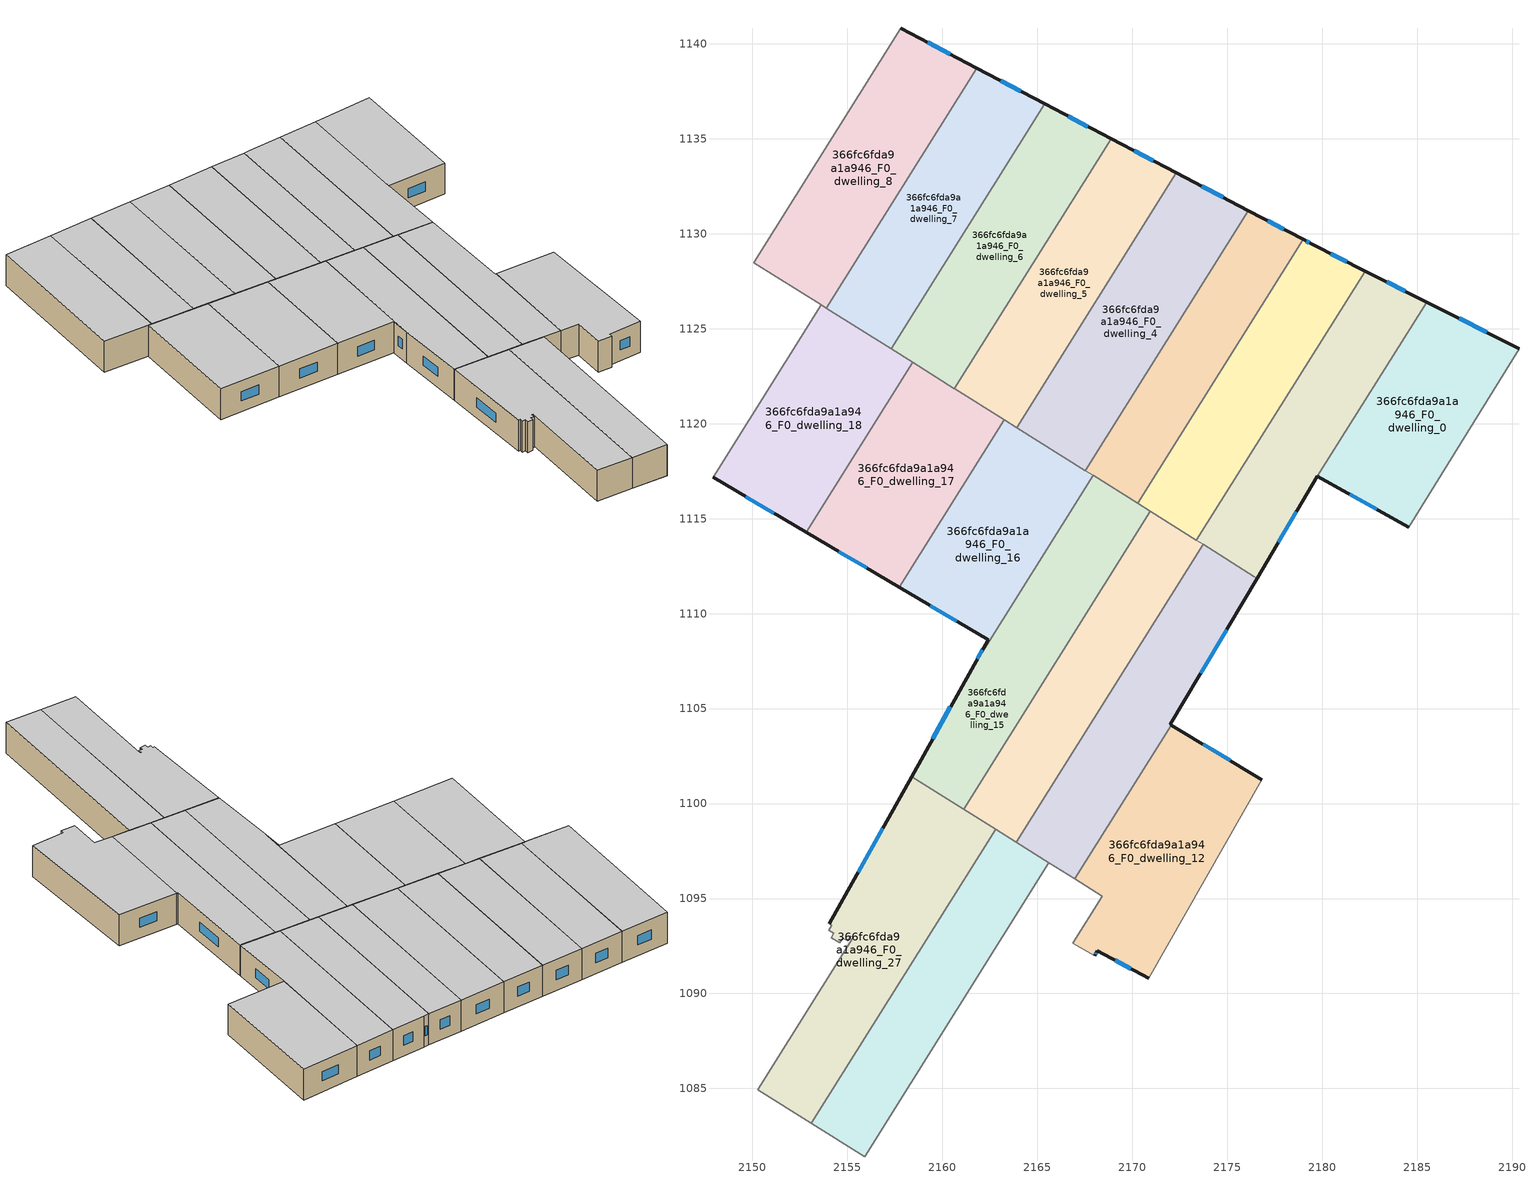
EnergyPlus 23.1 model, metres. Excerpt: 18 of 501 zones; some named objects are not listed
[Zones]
366fc6fda9a1a946_F0_dwelling_0
 floor ground (EU_floor_Construction): 2190.35,1123.94 2184.56,1114.54 2179.74,1117.23 2185.49,1126.4 z0
 wall outside (EU_wall_Construction): 2190.35,1123.94 2185.49,1126.4 / 2179.74,1117.23 2184.56,1114.54 z0:3
 wall to 366fc6fda9a1a946_F0_dwelling_1 (EU_wall_Construction): 2185.49,1126.4 2179.74,1117.23 z0:3
 wall adiabatic (EU_wall_Construction): 2184.56,1114.54 2190.35,1123.94 z0:3
 window (EU_Window_Construction): 2188.65,1124.81 2187.2,1125.54 / 2181.43,1116.29 2182.87,1115.49 z1.05:1.95
 ceiling to 366fc6fda9a1a946_F1_dwelling_0 (EU_floor_Construction): 2184.56,1114.54 2190.35,1123.94 2185.49,1126.4 2179.74,1117.23 z3
366fc6fda9a1a946_F0_dwelling_1
 floor ground (EU_floor_Construction): 2185.49,1126.4 2179.74,1117.23 2176.56,1111.86 2176.43,1111.95 2173.38,1113.86 2182.27,1128.03 z0
 wall outside (EU_wall_Construction): 2185.49,1126.4 2182.27,1128.03 / 2176.56,1111.86 2179.74,1117.23 z0:3
 wall to 366fc6fda9a1a946_F0_dwelling_2 (EU_wall_Construction): 2182.27,1128.03 2173.38,1113.86 z0:3
 wall to 366fc6fda9a1a946_F0_dwelling_13 (EU_wall_Construction): 2173.73,1113.64 2176.43,1111.95 2176.56,1111.86 z0:3
 wall to 366fc6fda9a1a946_F0_dwelling_14 (EU_wall_Construction): 2173.38,1113.86 2173.73,1113.64 z0:3
 window (EU_Window_Construction): 2184.36,1126.97 2183.4,1127.46 / 2177.68,1113.74 2178.63,1115.35 z1.05:1.95
 ceiling to 366fc6fda9a1a946_F1_dwelling_1 (EU_floor_Construction): 2179.74,1117.23 2185.49,1126.4 2182.27,1128.03 2173.38,1113.86 2176.43,1111.95 2176.56,1111.86 z3
366fc6fda9a1a946_F0_dwelling_12
 floor ground (EU_floor_Construction): 2176.81,1101.26 2170.86,1090.8 2168.16,1092.25 2168.01,1091.97 2166.86,1092.64 2168.42,1095.12 2166.97,1096.03 2172.06,1104.13 z0
 wall outside (EU_wall_Construction): 2176.81,1101.26 2172.06,1104.13 / 2168.01,1091.97 2168.16,1092.25 2170.86,1090.8 z0:3
 wall to 366fc6fda9a1a946_F0_dwelling_13 (EU_wall_Construction): 2172.06,1104.13 2166.97,1096.03 z0:3
 wall adiabatic (EU_wall_Construction): 2170.86,1090.8 2176.81,1101.26 z0:3
 wall to 366fc6fda9a1a946_F0_dwelling_24 (EU_wall_Construction): 2166.86,1092.64 2168.01,1091.97 z0:3
 wall to 366fc6fda9a1a946_F0_dwelling_25 (EU_wall_Construction): 2166.97,1096.03 2168.42,1095.12 2166.86,1092.64 z0:3
 window (EU_Window_Construction): 2175.14,1102.27 2173.72,1103.13 / 2169.11,1091.74 2169.91,1091.31 / 2168.06,1092.07 2168.1,1092.15 z1.05:1.95
 ceiling to 366fc6fda9a1a946_F1_dwelling_12 (EU_floor_Construction): 2170.86,1090.8 2176.81,1101.26 2172.06,1104.13 2166.97,1096.03 2168.42,1095.12 2166.86,1092.64 2168.01,1091.97 2168.16,1092.25 z3
366fc6fda9a1a946_F0_dwelling_13
 floor ground (EU_floor_Construction): 2176.43,1111.95 2176.56,1111.86 2172.01,1104.16 2172.06,1104.13 2166.97,1096.03 2163.89,1097.96 2173.73,1113.64 z0
 wall outside (EU_wall_Construction): 2172.06,1104.13 2172.01,1104.16 2176.56,1111.86 z0:3
 wall to 366fc6fda9a1a946_F0_dwelling_14 (EU_wall_Construction): 2173.73,1113.64 2163.89,1097.96 z0:3
 wall to 366fc6fda9a1a946_F0_dwelling_26 (EU_wall_Construction): 2163.89,1097.96 2165.61,1096.89 z0:3
 wall to 366fc6fda9a1a946_F0_dwelling_25 (EU_wall_Construction): 2165.61,1096.88 2166.97,1096.03 z0:3
 window (EU_Window_Construction): 2173.6,1106.86 2174.96,1109.16 z1.05:1.95
 ceiling to 366fc6fda9a1a946_F1_dwelling_13 (EU_floor_Construction): 2172.06,1104.13 2172.01,1104.16 2176.56,1111.86 2176.43,1111.95 2173.73,1113.64 2163.89,1097.96 2166.97,1096.03 z3
366fc6fda9a1a946_F0_dwelling_14
 floor ground (EU_floor_Construction): 2173.73,1113.64 2163.89,1097.96 2161.12,1099.7 2170.95,1115.38 z0
 wall to 366fc6fda9a1a946_F0_dwelling_15 (EU_wall_Construction): 2170.95,1115.38 2161.12,1099.7 z0:3
 wall to 366fc6fda9a1a946_F0_dwelling_2 (EU_wall_Construction): 2173.38,1113.86 2170.95,1115.38 z0:3
 wall to 366fc6fda9a1a946_F0_dwelling_27 (EU_wall_Construction): 2161.12,1099.7 2162.8,1098.65 z0:3
 wall to 366fc6fda9a1a946_F0_dwelling_26 (EU_wall_Construction): 2162.8,1098.65 2163.89,1097.96 z0:3
 ceiling to 366fc6fda9a1a946_F1_dwelling_14 (EU_floor_Construction): 2163.89,1097.96 2173.73,1113.64 2170.95,1115.38 2161.12,1099.7 z3
366fc6fda9a1a946_F0_dwelling_15
 floor ground (EU_floor_Construction): 2170.95,1115.38 2161.12,1099.7 2158.37,1101.42 2161.53,1107.07 2167.93,1117.28 z0
 wall outside (EU_wall_Construction): 2161.53,1107.07 2158.37,1101.42 z0:3
 wall to 366fc6fda9a1a946_F0_dwelling_16 (EU_wall_Construction): 2167.93,1117.28 2161.53,1107.07 z0:3
 wall to 366fc6fda9a1a946_F0_dwelling_3 (EU_wall_Construction): 2170.28,1115.8 2167.93,1117.28 z0:3
 wall to 366fc6fda9a1a946_F0_dwelling_27 (EU_wall_Construction): 2158.37,1101.42 2161.12,1099.7 z0:3
 wall to 366fc6fda9a1a946_F0_dwelling_2 (EU_wall_Construction): 2170.95,1115.38 2170.28,1115.8 z0:3
 window (EU_Window_Construction): 2160.42,1105.09 2159.48,1103.4 z1.05:1.95
 ceiling to 366fc6fda9a1a946_F1_dwelling_15 (EU_floor_Construction): 2161.12,1099.7 2170.95,1115.38 2167.93,1117.28 2161.53,1107.07 2158.37,1101.42 z3
366fc6fda9a1a946_F0_dwelling_16
 floor ground (EU_floor_Construction): 2167.93,1117.28 2161.53,1107.07 2162.41,1108.63 2157.73,1111.39 2163.26,1120.21 z0
 wall outside (EU_wall_Construction): 2157.73,1111.39 2162.41,1108.63 2161.53,1107.07 z0:3
 wall to 366fc6fda9a1a946_F0_dwelling_17 (EU_wall_Construction): 2163.26,1120.21 2157.73,1111.39 z0:3
 wall to 366fc6fda9a1a946_F0_dwelling_4 (EU_wall_Construction): 2167.53,1117.53 2163.91,1119.8 z0:3
 wall to 366fc6fda9a1a946_F0_dwelling_3 (EU_wall_Construction): 2167.93,1117.28 2167.53,1117.53 z0:3
 wall to 366fc6fda9a1a946_F0_dwelling_5 (EU_wall_Construction): 2163.91,1119.8 2163.26,1120.2 z0:3
 window (EU_Window_Construction): 2159.37,1110.42 2160.77,1109.6 / 2162.1,1108.09 2161.84,1107.62 z1.05:1.95
 ceiling to 366fc6fda9a1a946_F1_dwelling_16 (EU_floor_Construction): 2162.41,1108.63 2161.53,1107.07 2167.93,1117.28 2163.26,1120.21 2157.73,1111.39 z3
366fc6fda9a1a946_F0_dwelling_17
 floor ground (EU_floor_Construction): 2163.26,1120.21 2157.73,1111.39 2152.83,1114.28 2158.44,1123.23 z0
 wall outside (EU_wall_Construction): 2152.83,1114.28 2157.73,1111.39 z0:3
 wall to 366fc6fda9a1a946_F0_dwelling_18 (EU_wall_Construction): 2158.44,1123.23 2152.83,1114.28 z0:3
 wall to 366fc6fda9a1a946_F0_dwelling_5 (EU_wall_Construction): 2163.26,1120.21 2160.64,1121.85 z0:3
 wall to 366fc6fda9a1a946_F0_dwelling_6 (EU_wall_Construction): 2160.64,1121.85 2158.44,1123.23 z0:3
 window (EU_Window_Construction): 2154.55,1113.27 2156.01,1112.4 z1.05:1.95
 ceiling to 366fc6fda9a1a946_F1_dwelling_17 (EU_floor_Construction): 2157.73,1111.39 2163.26,1120.21 2158.44,1123.23 2152.83,1114.28 z3
366fc6fda9a1a946_F0_dwelling_18
 floor ground (EU_floor_Construction): 2158.44,1123.23 2152.83,1114.28 2147.92,1117.17 2153.62,1126.25 z0
 wall outside (EU_wall_Construction): 2147.92,1117.17 2152.83,1114.28 z0:3
 wall to 366fc6fda9a1a946_F0_dwelling_19 (EU_wall_Construction): 2153.62,1126.25 2147.92,1117.17 z0:3
 wall to 366fc6fda9a1a946_F0_dwelling_7 (EU_wall_Construction): 2157.3,1123.94 2153.89,1126.08 z0:3
 wall to 366fc6fda9a1a946_F0_dwelling_8 (EU_wall_Construction): 2153.89,1126.08 2153.62,1126.25 z0:3
 wall to 366fc6fda9a1a946_F0_dwelling_6 (EU_wall_Construction): 2158.44,1123.23 2157.3,1123.94 z0:3
 window (EU_Window_Construction): 2149.64,1116.16 2151.11,1115.29 z1.05:1.95
 ceiling to 366fc6fda9a1a946_F1_dwelling_18 (EU_floor_Construction): 2152.83,1114.28 2158.44,1123.23 2153.62,1126.25 2147.92,1117.17 z3
366fc6fda9a1a946_F0_dwelling_2
 floor ground (EU_floor_Construction): 2182.27,1128.03 2173.38,1113.86 2170.28,1115.8 2178.99,1129.7 2179.47,1129.44 z0
 wall outside (EU_wall_Construction): 2182.27,1128.03 2179.47,1129.44 2178.99,1129.7 z0:3
 wall to 366fc6fda9a1a946_F0_dwelling_3 (EU_wall_Construction): 2178.99,1129.7 2170.28,1115.8 z0:3
 window (EU_Window_Construction): 2179.31,1129.53 2179.16,1129.61 / 2181.29,1128.53 2180.45,1128.95 z1.05:1.95
 ceiling to 366fc6fda9a1a946_F1_dwelling_2 (EU_floor_Construction): 2173.38,1113.86 2182.27,1128.03 2179.47,1129.44 2178.99,1129.7 2170.28,1115.8 z3
366fc6fda9a1a946_F0_dwelling_26
 floor ground (EU_floor_Construction): 2165.61,1096.88 2155.91,1081.41 2153.1,1083.18 2162.8,1098.65 z0
 wall to 366fc6fda9a1a946_F0_dwelling_27 (EU_wall_Construction): 2162.8,1098.65 2153.1,1083.18 z0:3
 wall to 366fc6fda9a1a946_F0_dwelling_25 (EU_wall_Construction): 2155.91,1081.41 2165.61,1096.88 z0:3
 wall to 366fc6fda9a1a946_F0_dwelling_36 (EU_wall_Construction): 2153.1,1083.18 2155.9,1081.41 z0:3
 ceiling to 366fc6fda9a1a946_F1_dwelling_26 (EU_floor_Construction): 2155.91,1081.41 2165.61,1096.88 2162.8,1098.65 2153.1,1083.18 z3
366fc6fda9a1a946_F0_dwelling_27
 floor ground (EU_floor_Construction): 2162.8,1098.65 2153.1,1083.18 2150.29,1084.94 2155.31,1092.95 2155.18,1093.02 2155.02,1092.77 2154.76,1092.92 2154.6,1092.66 2154.14,1092.92 2154.28,1093.18 2154.02,1093.33 2154.17,1093.59 2154.04,1093.67 2158.37,1101.42 z0
 wall outside (EU_wall_Construction): 2158.37,1101.42 2154.04,1093.67 z0:3
 wall to 366fc6fda9a1a946_F0_dwelling_28 (EU_wall_Construction): 2154.04,1093.67 2154.17,1093.59 2154.02,1093.33 2154.28,1093.18 2154.14,1092.92 2154.6,1092.66 2154.76,1092.92 2155.02,1092.77 2155.18,1093.02 2155.31,1092.95 2150.29,1084.94 z0:3
 wall to 366fc6fda9a1a946_F0_dwelling_36 (EU_wall_Construction): 2150.29,1084.94 2153.1,1083.18 z0:3
 window (EU_Window_Construction): 2156.85,1098.7 2155.56,1096.39 z1.05:1.95
 ceiling to 366fc6fda9a1a946_F1_dwelling_27 (EU_floor_Construction): 2153.1,1083.18 2162.8,1098.65 2158.37,1101.42 2154.04,1093.67 2154.17,1093.59 2154.02,1093.33 2154.28,1093.18 2154.14,1092.92 2154.6,1092.66 2154.76,1092.92 2155.02,1092.77 2155.18,1093.02 2155.31,1092.95 2150.29,1084.94 z3
366fc6fda9a1a946_F0_dwelling_3
 floor ground (EU_floor_Construction): 2178.99,1129.7 2170.28,1115.8 2167.53,1117.53 2176.11,1131.21 z0
 wall outside (EU_wall_Construction): 2178.99,1129.7 2176.11,1131.21 z0:3
 wall to 366fc6fda9a1a946_F0_dwelling_4 (EU_wall_Construction): 2176.11,1131.21 2167.53,1117.53 z0:3
 window (EU_Window_Construction): 2177.98,1130.23 2177.12,1130.68 z1.05:1.95
 ceiling to 366fc6fda9a1a946_F1_dwelling_3 (EU_floor_Construction): 2170.28,1115.8 2178.99,1129.7 2176.11,1131.21 2167.53,1117.53 z3
366fc6fda9a1a946_F0_dwelling_4
 floor ground (EU_floor_Construction): 2176.11,1131.21 2167.53,1117.53 2163.91,1119.8 2172.32,1133.2 z0
 wall outside (EU_wall_Construction): 2176.11,1131.21 2172.32,1133.2 z0:3
 wall to 366fc6fda9a1a946_F0_dwelling_5 (EU_wall_Construction): 2172.32,1133.2 2163.91,1119.8 z0:3
 window (EU_Window_Construction): 2174.78,1131.91 2173.65,1132.5 z1.05:1.95
 ceiling to 366fc6fda9a1a946_F1_dwelling_4 (EU_floor_Construction): 2167.53,1117.53 2176.11,1131.21 2172.32,1133.2 2163.91,1119.8 z3
366fc6fda9a1a946_F0_dwelling_5
 floor ground (EU_floor_Construction): 2172.32,1133.2 2163.91,1119.8 2160.64,1121.85 2168.88,1135 z0
 wall outside (EU_wall_Construction): 2172.32,1133.2 2168.88,1135 z0:3
 wall to 366fc6fda9a1a946_F0_dwelling_6 (EU_wall_Construction): 2168.88,1135 2160.64,1121.85 z0:3
 window (EU_Window_Construction): 2171.11,1133.83 2170.09,1134.37 z1.05:1.95
 ceiling to 366fc6fda9a1a946_F1_dwelling_5 (EU_floor_Construction): 2163.91,1119.8 2172.32,1133.2 2168.88,1135 2160.64,1121.85 z3
366fc6fda9a1a946_F0_dwelling_6
 floor ground (EU_floor_Construction): 2168.88,1135 2160.64,1121.85 2157.3,1123.94 2165.39,1136.83 z0
 wall outside (EU_wall_Construction): 2168.88,1135 2165.39,1136.83 z0:3
 wall to 366fc6fda9a1a946_F0_dwelling_7 (EU_wall_Construction): 2165.39,1136.83 2157.3,1123.94 z0:3
 window (EU_Window_Construction): 2167.66,1135.64 2166.61,1136.19 z1.05:1.95
 ceiling to 366fc6fda9a1a946_F1_dwelling_6 (EU_floor_Construction): 2160.64,1121.85 2168.88,1135 2165.39,1136.83 2157.3,1123.94 z3
366fc6fda9a1a946_F0_dwelling_7
 floor ground (EU_floor_Construction): 2165.39,1136.83 2157.3,1123.94 2153.89,1126.08 2161.81,1138.71 z0
 wall outside (EU_wall_Construction): 2165.39,1136.83 2161.81,1138.71 z0:3
 wall to 366fc6fda9a1a946_F0_dwelling_8 (EU_wall_Construction): 2161.81,1138.71 2153.89,1126.08 z0:3
 window (EU_Window_Construction): 2164.13,1137.49 2163.07,1138.05 z1.05:1.95
 ceiling to 366fc6fda9a1a946_F1_dwelling_7 (EU_floor_Construction): 2157.3,1123.94 2165.39,1136.83 2161.81,1138.71 2153.89,1126.08 z3
366fc6fda9a1a946_F0_dwelling_8
 floor ground (EU_floor_Construction): 2161.81,1138.71 2153.89,1126.08 2150.07,1128.47 2157.81,1140.81 z0
 wall outside (EU_wall_Construction): 2161.81,1138.71 2157.81,1140.81 z0:3
 wall to 366fc6fda9a1a946_F0_dwelling_9 (EU_wall_Construction): 2157.81,1140.81 2150.07,1128.47 z0:3
 wall to 366fc6fda9a1a946_F0_dwelling_19 (EU_wall_Construction): 2150.07,1128.47 2153.62,1126.25 z0:3
 window (EU_Window_Construction): 2160.41,1139.44 2159.22,1140.07 z1.05:1.95
 ceiling to 366fc6fda9a1a946_F1_dwelling_8 (EU_floor_Construction): 2153.89,1126.08 2161.81,1138.71 2157.81,1140.81 2150.07,1128.47 z3
[Building]
EU S2 Campaign: North Axis=0; Terrain=City; Solar Distribution=FullExterior
[Site:Location]
Bologna: Latitude=44.5; Longitude=11.25; Time Zone=1; Elevation=37
[SizingPeriod:WeatherFileDays]
AnnualSizingPeriod: Begin Month=1; Begin Day of Month=1; End Month=12; End Day of Month=31; Day of Week for Start Day=Monday; Use Weather File Daylight Saving Period=No; Use Weather File Rain and Snow Indicators=No
[MATERIAL]
EU_InternalMass_Material: Roughness=MediumRough; Thickness=0.1; Conductivity=1; Density=1800; Specific Heat=900; Thermal Absorptance=0.9; Solar Absorptance=0.7; Visible Absorptance=0.7
[MATERIAL:NOMASS] Roughness=MediumRough; Thermal Absorptance=0.9; Solar Absorptance=0.7; Visible Absorptance=0.7
Name | Thermal Resistance
EU_wall_NoMass | 0.890213
EU_floor_NoMass | 0.79516
[WINDOWMATERIAL:SIMPLEGLAZINGSYSTEM]
EU_Window_SimpleGlazing: UFactor=4.49146; Solar Heat Gain Coefficient=0.85; Visible Transmittance=0.85
[CONSTRUCTION]
EU_wall_Construction: EU_wall_NoMass
EU_floor_Construction: EU_floor_NoMass
EU_Window_Construction: EU_Window_SimpleGlazing
EU_InternalMass_Construction: EU_InternalMass_Material
[ZONE] Type=1; Multiplier=1; Ceiling Height=autocalculate; Floor Area=autocalculate; Part of Total Floor Area=Yes
Name | Volume
366fc6fda9a1a946_F0_dwelling_0 | 179.243
366fc6fda9a1a946_F0_dwelling_1 | 184.115
366fc6fda9a1a946_F0_dwelling_12 | 199.739
366fc6fda9a1a946_F0_dwelling_13 | 197.289
366fc6fda9a1a946_F0_dwelling_14 | 181.703
366fc6fda9a1a946_F0_dwelling_15 | 194.96
366fc6fda9a1a946_F0_dwelling_16 | 171.097
366fc6fda9a1a946_F0_dwelling_17 | 178.983
366fc6fda9a1a946_F0_dwelling_18 | 181.678
366fc6fda9a1a946_F0_dwelling_2 | 181.698
366fc6fda9a1a946_F0_dwelling_26 | 181.69
366fc6fda9a1a946_F0_dwelling_27 | 227.889
366fc6fda9a1a946_F0_dwelling_3 | 158.417
366fc6fda9a1a946_F0_dwelling_4 | 204.894
366fc6fda9a1a946_F0_dwelling_5 | 181.682
366fc6fda9a1a946_F0_dwelling_6 | 181.644
366fc6fda9a1a946_F0_dwelling_7 | 181.681
366fc6fda9a1a946_F0_dwelling_8 | 199.172
[INTERNALMASS] Construction=EU_InternalMass_Construction
Name | Zone or ZoneList | Surface Area
366fc6fda9a1a946_F0_dwelling_0_EU_InternalMass | 366fc6fda9a1a946_F0_dwelling_0 | 59.7477
366fc6fda9a1a946_F0_dwelling_1_EU_InternalMass | 366fc6fda9a1a946_F0_dwelling_1 | 61.372
366fc6fda9a1a946_F0_dwelling_2_EU_InternalMass | 366fc6fda9a1a946_F0_dwelling_2 | 60.566
366fc6fda9a1a946_F0_dwelling_3_EU_InternalMass | 366fc6fda9a1a946_F0_dwelling_3 | 52.8057
366fc6fda9a1a946_F0_dwelling_4_EU_InternalMass | 366fc6fda9a1a946_F0_dwelling_4 | 68.2981
366fc6fda9a1a946_F0_dwelling_5_EU_InternalMass | 366fc6fda9a1a946_F0_dwelling_5 | 60.5606
366fc6fda9a1a946_F0_dwelling_6_EU_InternalMass | 366fc6fda9a1a946_F0_dwelling_6 | 60.5481
366fc6fda9a1a946_F0_dwelling_7_EU_InternalMass | 366fc6fda9a1a946_F0_dwelling_7 | 60.5603
366fc6fda9a1a946_F0_dwelling_8_EU_InternalMass | 366fc6fda9a1a946_F0_dwelling_8 | 66.3905
366fc6fda9a1a946_F0_dwelling_12_EU_InternalMass | 366fc6fda9a1a946_F0_dwelling_12 | 66.5792
366fc6fda9a1a946_F0_dwelling_13_EU_InternalMass | 366fc6fda9a1a946_F0_dwelling_13 | 65.763
366fc6fda9a1a946_F0_dwelling_14_EU_InternalMass | 366fc6fda9a1a946_F0_dwelling_14 | 60.5677
366fc6fda9a1a946_F0_dwelling_15_EU_InternalMass | 366fc6fda9a1a946_F0_dwelling_15 | 64.9865
366fc6fda9a1a946_F0_dwelling_16_EU_InternalMass | 366fc6fda9a1a946_F0_dwelling_16 | 57.0328
366fc6fda9a1a946_F0_dwelling_17_EU_InternalMass | 366fc6fda9a1a946_F0_dwelling_17 | 59.661
366fc6fda9a1a946_F0_dwelling_18_EU_InternalMass | 366fc6fda9a1a946_F0_dwelling_18 | 60.5596
366fc6fda9a1a946_F0_dwelling_26_EU_InternalMass | 366fc6fda9a1a946_F0_dwelling_26 | 60.5627
366fc6fda9a1a946_F0_dwelling_27_EU_InternalMass | 366fc6fda9a1a946_F0_dwelling_27 | 75.9639
[OTHEREQUIPMENT] Fuel Type=Electricity; Design Level Calculation Method=Watts/Area; Power per Zone Floor Area=1; Fraction Latent=0; Fraction Radiant=0; Fraction Lost=0; Carbon Dioxide Generation Rate=0; EndUse Subcategory=EU_Step8_InternalGains
Name | Zone or ZoneList or Space or SpaceList | Schedule
EU_Step8_InternalGain_366fc6fda9a1a946_F0_dwelling_0_f000 | 366fc6fda9a1a946_F0_dwelling_0 | EU_Step8_GainSchedule_366fc6fda9a1a946_F0_dwelling_0_f000
EU_Step8_InternalGain_366fc6fda9a1a946_F0_dwelling_1_f000 | 366fc6fda9a1a946_F0_dwelling_1 | EU_Step8_GainSchedule_366fc6fda9a1a946_F0_dwelling_1_f000
EU_Step8_InternalGain_366fc6fda9a1a946_F0_dwelling_2_f000 | 366fc6fda9a1a946_F0_dwelling_2 | EU_Step8_GainSchedule_366fc6fda9a1a946_F0_dwelling_2_f000
EU_Step8_InternalGain_366fc6fda9a1a946_F0_dwelling_3_f000 | 366fc6fda9a1a946_F0_dwelling_3 | EU_Step8_GainSchedule_366fc6fda9a1a946_F0_dwelling_3_f000
EU_Step8_InternalGain_366fc6fda9a1a946_F0_dwelling_4_f000 | 366fc6fda9a1a946_F0_dwelling_4 | EU_Step8_GainSchedule_366fc6fda9a1a946_F0_dwelling_4_f000
EU_Step8_InternalGain_366fc6fda9a1a946_F0_dwelling_5_f000 | 366fc6fda9a1a946_F0_dwelling_5 | EU_Step8_GainSchedule_366fc6fda9a1a946_F0_dwelling_5_f000
EU_Step8_InternalGain_366fc6fda9a1a946_F0_dwelling_6_f000 | 366fc6fda9a1a946_F0_dwelling_6 | EU_Step8_GainSchedule_366fc6fda9a1a946_F0_dwelling_6_f000
EU_Step8_InternalGain_366fc6fda9a1a946_F0_dwelling_7_f000 | 366fc6fda9a1a946_F0_dwelling_7 | EU_Step8_GainSchedule_366fc6fda9a1a946_F0_dwelling_7_f000
EU_Step8_InternalGain_366fc6fda9a1a946_F0_dwelling_8_f000 | 366fc6fda9a1a946_F0_dwelling_8 | EU_Step8_GainSchedule_366fc6fda9a1a946_F0_dwelling_8_f000
EU_Step8_InternalGain_366fc6fda9a1a946_F0_dwelling_12_f000 | 366fc6fda9a1a946_F0_dwelling_12 | EU_Step8_GainSchedule_366fc6fda9a1a946_F0_dwelling_12_f000
EU_Step8_InternalGain_366fc6fda9a1a946_F0_dwelling_13_f000 | 366fc6fda9a1a946_F0_dwelling_13 | EU_Step8_GainSchedule_366fc6fda9a1a946_F0_dwelling_13_f000
EU_Step8_InternalGain_366fc6fda9a1a946_F0_dwelling_14_f000 | 366fc6fda9a1a946_F0_dwelling_14 | EU_Step8_GainSchedule_366fc6fda9a1a946_F0_dwelling_14_f000
EU_Step8_InternalGain_366fc6fda9a1a946_F0_dwelling_15_f000 | 366fc6fda9a1a946_F0_dwelling_15 | EU_Step8_GainSchedule_366fc6fda9a1a946_F0_dwelling_15_f000
EU_Step8_InternalGain_366fc6fda9a1a946_F0_dwelling_16_f000 | 366fc6fda9a1a946_F0_dwelling_16 | EU_Step8_GainSchedule_366fc6fda9a1a946_F0_dwelling_16_f000
EU_Step8_InternalGain_366fc6fda9a1a946_F0_dwelling_17_f000 | 366fc6fda9a1a946_F0_dwelling_17 | EU_Step8_GainSchedule_366fc6fda9a1a946_F0_dwelling_17_f000
EU_Step8_InternalGain_366fc6fda9a1a946_F0_dwelling_18_f000 | 366fc6fda9a1a946_F0_dwelling_18 | EU_Step8_GainSchedule_366fc6fda9a1a946_F0_dwelling_18_f000
EU_Step8_InternalGain_366fc6fda9a1a946_F0_dwelling_26_f000 | 366fc6fda9a1a946_F0_dwelling_26 | EU_Step8_GainSchedule_366fc6fda9a1a946_F0_dwelling_26_f000
EU_Step8_InternalGain_366fc6fda9a1a946_F0_dwelling_27_f000 | 366fc6fda9a1a946_F0_dwelling_27 | EU_Step8_GainSchedule_366fc6fda9a1a946_F0_dwelling_27_f000
[ZONEVENTILATION:DESIGNFLOWRATE] Schedule=EU_AlwaysOn; Design Flow Rate Calculation Method=AirChanges/Hour; Air Changes per Hour=0.718634; Ventilation Type=Natural; Fan Pressure Rise=0; Fan Total Efficiency=1; Constant Term Coefficient=1; Temperature Term Coefficient=0; Velocity Term Coefficient=0; Velocity Squared Term Coefficient=0; Minimum Indoor Temperature=-100; Maximum Indoor Temperature=100; Delta Temperature=-100; Minimum Outdoor Temperature=-100; Maximum Outdoor Temperature=100; Maximum Wind Speed=40
Name | Zone or ZoneList or Space or SpaceList
EU_ConstantAir_366fc6fda9a1a946_F0_dwelling_0 | 366fc6fda9a1a946_F0_dwelling_0
EU_ConstantAir_366fc6fda9a1a946_F0_dwelling_1 | 366fc6fda9a1a946_F0_dwelling_1
EU_ConstantAir_366fc6fda9a1a946_F0_dwelling_2 | 366fc6fda9a1a946_F0_dwelling_2
EU_ConstantAir_366fc6fda9a1a946_F0_dwelling_3 | 366fc6fda9a1a946_F0_dwelling_3
EU_ConstantAir_366fc6fda9a1a946_F0_dwelling_4 | 366fc6fda9a1a946_F0_dwelling_4
EU_ConstantAir_366fc6fda9a1a946_F0_dwelling_5 | 366fc6fda9a1a946_F0_dwelling_5
EU_ConstantAir_366fc6fda9a1a946_F0_dwelling_6 | 366fc6fda9a1a946_F0_dwelling_6
EU_ConstantAir_366fc6fda9a1a946_F0_dwelling_7 | 366fc6fda9a1a946_F0_dwelling_7
EU_ConstantAir_366fc6fda9a1a946_F0_dwelling_8 | 366fc6fda9a1a946_F0_dwelling_8
EU_ConstantAir_366fc6fda9a1a946_F0_dwelling_12 | 366fc6fda9a1a946_F0_dwelling_12
EU_ConstantAir_366fc6fda9a1a946_F0_dwelling_13 | 366fc6fda9a1a946_F0_dwelling_13
EU_ConstantAir_366fc6fda9a1a946_F0_dwelling_14 | 366fc6fda9a1a946_F0_dwelling_14
EU_ConstantAir_366fc6fda9a1a946_F0_dwelling_15 | 366fc6fda9a1a946_F0_dwelling_15
EU_ConstantAir_366fc6fda9a1a946_F0_dwelling_16 | 366fc6fda9a1a946_F0_dwelling_16
EU_ConstantAir_366fc6fda9a1a946_F0_dwelling_17 | 366fc6fda9a1a946_F0_dwelling_17
EU_ConstantAir_366fc6fda9a1a946_F0_dwelling_18 | 366fc6fda9a1a946_F0_dwelling_18
EU_ConstantAir_366fc6fda9a1a946_F0_dwelling_26 | 366fc6fda9a1a946_F0_dwelling_26
EU_ConstantAir_366fc6fda9a1a946_F0_dwelling_27 | 366fc6fda9a1a946_F0_dwelling_27
[HVACTEMPLATE:ZONE:IDEALLOADSAIRSYSTEM] System Availability Schedule=EU_AlwaysOn; Maximum Heating Supply Air Temperature=50; Minimum Cooling Supply Air Temperature=13; Maximum Heating Supply Air Humidity Ratio=0.0156; Minimum Cooling Supply Air Humidity Ratio=0.0077; Heating Limit=NoLimit; Cooling Limit=NoLimit; Heating Availability Schedule=EU_AlwaysOn; Cooling Availability Schedule=EU_CoolingOff; Dehumidification Control Type=ConstantSensibleHeatRatio; Cooling Sensible Heat Ratio=0.7; Dehumidification Setpoint=60; Humidification Control Type=None; Humidification Setpoint=30; Outdoor Air Method=None; Outdoor Air Flow Rate per Person=0.00944; Outdoor Air Flow Rate per Zone Floor Area=0; Outdoor Air Flow Rate per Zone=0; Demand Controlled Ventilation Type=None; Outdoor Air Economizer Type=NoEconomizer; Heat Recovery Type=None; Sensible Heat Recovery Effectiveness=0.7; Latent Heat Recovery Effectiveness=0.65
Name | Template Thermostat
366fc6fda9a1a946_F0_dwelling_0 | EU_HeatOnly_366fc6fda9a1a946_F0_dwelling_0
366fc6fda9a1a946_F0_dwelling_1 | EU_HeatOnly_366fc6fda9a1a946_F0_dwelling_1
366fc6fda9a1a946_F0_dwelling_2 | EU_HeatOnly_366fc6fda9a1a946_F0_dwelling_2
366fc6fda9a1a946_F0_dwelling_3 | EU_HeatOnly_366fc6fda9a1a946_F0_dwelling_3
366fc6fda9a1a946_F0_dwelling_4 | EU_HeatOnly_366fc6fda9a1a946_F0_dwelling_4
366fc6fda9a1a946_F0_dwelling_5 | EU_HeatOnly_366fc6fda9a1a946_F0_dwelling_5
366fc6fda9a1a946_F0_dwelling_6 | EU_HeatOnly_366fc6fda9a1a946_F0_dwelling_6
366fc6fda9a1a946_F0_dwelling_7 | EU_HeatOnly_366fc6fda9a1a946_F0_dwelling_7
366fc6fda9a1a946_F0_dwelling_8 | EU_HeatOnly_366fc6fda9a1a946_F0_dwelling_8
366fc6fda9a1a946_F0_dwelling_12 | EU_HeatOnly_366fc6fda9a1a946_F0_dwelling_12
366fc6fda9a1a946_F0_dwelling_13 | EU_HeatOnly_366fc6fda9a1a946_F0_dwelling_13
366fc6fda9a1a946_F0_dwelling_14 | EU_HeatOnly_366fc6fda9a1a946_F0_dwelling_14
366fc6fda9a1a946_F0_dwelling_15 | EU_HeatOnly_366fc6fda9a1a946_F0_dwelling_15
366fc6fda9a1a946_F0_dwelling_16 | EU_HeatOnly_366fc6fda9a1a946_F0_dwelling_16
366fc6fda9a1a946_F0_dwelling_17 | EU_HeatOnly_366fc6fda9a1a946_F0_dwelling_17
366fc6fda9a1a946_F0_dwelling_18 | EU_HeatOnly_366fc6fda9a1a946_F0_dwelling_18
366fc6fda9a1a946_F0_dwelling_26 | EU_HeatOnly_366fc6fda9a1a946_F0_dwelling_26
366fc6fda9a1a946_F0_dwelling_27 | EU_HeatOnly_366fc6fda9a1a946_F0_dwelling_27
[SIZING:ZONE] Zone Cooling Design Supply Air Temperature Input Method=SupplyAirTemperature; Zone Cooling Design Supply Air Temperature=13; Zone Heating Design Supply Air Temperature Input Method=SupplyAirTemperature; Zone Heating Design Supply Air Temperature=50; Zone Cooling Design Supply Air Humidity Ratio=0.008; Zone Heating Design Supply Air Humidity Ratio=0.008; Cooling Design Air Flow Method=DesignDay; Cooling Design Air Flow Rate=0; Cooling Minimum Air Flow per Zone Floor Area=0.000762; Cooling Minimum Air Flow=0; Cooling Minimum Air Flow Fraction=0.2; Heating Design Air Flow Method=DesignDay; Heating Design Air Flow Rate=0; Heating Maximum Air Flow per Zone Floor Area=0.002032; Heating Maximum Air Flow=0.141576; Heating Maximum Air Flow Fraction=0.3; Account for Dedicated Outdoor Air System=No; Dedicated Outdoor Air System Control Strategy=NeutralSupplyAir; Dedicated Outdoor Air Low Setpoint Temperature for Design=autosize; Dedicated Outdoor Air High Setpoint Temperature for Design=autosize; Zone Load Sizing Method=Sensible Load Only No Latent Load; Zone Latent Cooling Design Supply Air Humidity Ratio Input Method=HumidityRatioDifference; Zone Cooling Design Supply Air Humidity Ratio Difference=0.005; Zone Latent Heating Design Supply Air Humidity Ratio Input Method=HumidityRatioDifference; Zone Humidification Design Supply Air Humidity Ratio Difference=0.005
366fc6fda9a1a946_F0_dwelling_0; 366fc6fda9a1a946_F0_dwelling_1; 366fc6fda9a1a946_F0_dwelling_2; 366fc6fda9a1a946_F0_dwelling_3; 366fc6fda9a1a946_F0_dwelling_4; 366fc6fda9a1a946_F0_dwelling_5; 366fc6fda9a1a946_F0_dwelling_6; 366fc6fda9a1a946_F0_dwelling_7; 366fc6fda9a1a946_F0_dwelling_8; 366fc6fda9a1a946_F0_dwelling_12; 366fc6fda9a1a946_F0_dwelling_13; 366fc6fda9a1a946_F0_dwelling_14; 366fc6fda9a1a946_F0_dwelling_15; 366fc6fda9a1a946_F0_dwelling_16; 366fc6fda9a1a946_F0_dwelling_17; 366fc6fda9a1a946_F0_dwelling_18; 366fc6fda9a1a946_F0_dwelling_26; 366fc6fda9a1a946_F0_dwelling_27
[SCHEDULE:CONSTANT]
Name | Hourly Value
EU_AlwaysOn | 1
EU_CoolingOff | 0
[SCHEDULE:FILE] Column Number=1; Rows to Skip at Top=0; Number of Hours of Data=8760; Column Separator=Comma; Interpolate to Timestep=No; Minutes per Item=60; Adjust Schedule for Daylight Savings=Yes
Name | File
EU_Step8_GainSchedule_366fc6fda9a1a946_F0_dwelling_0_f000 | ../../schedules/366fc6fda9a1a946/366fc6fda9a1a946_F0_dwelling_0_f000_gain.csv
EU_Step8_GainSchedule_366fc6fda9a1a946_F0_dwelling_1_f000 | ../../schedules/366fc6fda9a1a946/366fc6fda9a1a946_F0_dwelling_1_f000_gain.csv
EU_Step8_GainSchedule_366fc6fda9a1a946_F0_dwelling_2_f000 | ../../schedules/366fc6fda9a1a946/366fc6fda9a1a946_F0_dwelling_2_f000_gain.csv
EU_Step8_GainSchedule_366fc6fda9a1a946_F0_dwelling_3_f000 | ../../schedules/366fc6fda9a1a946/366fc6fda9a1a946_F0_dwelling_3_f000_gain.csv
EU_Step8_GainSchedule_366fc6fda9a1a946_F0_dwelling_4_f000 | ../../schedules/366fc6fda9a1a946/366fc6fda9a1a946_F0_dwelling_4_f000_gain.csv
EU_Step8_GainSchedule_366fc6fda9a1a946_F0_dwelling_5_f000 | ../../schedules/366fc6fda9a1a946/366fc6fda9a1a946_F0_dwelling_5_f000_gain.csv
EU_Step8_GainSchedule_366fc6fda9a1a946_F0_dwelling_6_f000 | ../../schedules/366fc6fda9a1a946/366fc6fda9a1a946_F0_dwelling_6_f000_gain.csv
EU_Step8_GainSchedule_366fc6fda9a1a946_F0_dwelling_7_f000 | ../../schedules/366fc6fda9a1a946/366fc6fda9a1a946_F0_dwelling_7_f000_gain.csv
EU_Step8_GainSchedule_366fc6fda9a1a946_F0_dwelling_8_f000 | ../../schedules/366fc6fda9a1a946/366fc6fda9a1a946_F0_dwelling_8_f000_gain.csv
EU_Step8_GainSchedule_366fc6fda9a1a946_F0_dwelling_12_f000 | ../../schedules/366fc6fda9a1a946/366fc6fda9a1a946_F0_dwelling_12_f000_gain.csv
EU_Step8_GainSchedule_366fc6fda9a1a946_F0_dwelling_13_f000 | ../../schedules/366fc6fda9a1a946/366fc6fda9a1a946_F0_dwelling_13_f000_gain.csv
EU_Step8_GainSchedule_366fc6fda9a1a946_F0_dwelling_14_f000 | ../../schedules/366fc6fda9a1a946/366fc6fda9a1a946_F0_dwelling_14_f000_gain.csv
EU_Step8_GainSchedule_366fc6fda9a1a946_F0_dwelling_15_f000 | ../../schedules/366fc6fda9a1a946/366fc6fda9a1a946_F0_dwelling_15_f000_gain.csv
EU_Step8_GainSchedule_366fc6fda9a1a946_F0_dwelling_16_f000 | ../../schedules/366fc6fda9a1a946/366fc6fda9a1a946_F0_dwelling_16_f000_gain.csv
EU_Step8_GainSchedule_366fc6fda9a1a946_F0_dwelling_17_f000 | ../../schedules/366fc6fda9a1a946/366fc6fda9a1a946_F0_dwelling_17_f000_gain.csv
EU_Step8_GainSchedule_366fc6fda9a1a946_F0_dwelling_18_f000 | ../../schedules/366fc6fda9a1a946/366fc6fda9a1a946_F0_dwelling_18_f000_gain.csv
EU_Step8_GainSchedule_366fc6fda9a1a946_F0_dwelling_26_f000 | ../../schedules/366fc6fda9a1a946/366fc6fda9a1a946_F0_dwelling_26_f000_gain.csv
EU_Step8_GainSchedule_366fc6fda9a1a946_F0_dwelling_27_f000 | ../../schedules/366fc6fda9a1a946/366fc6fda9a1a946_F0_dwelling_27_f000_gain.csv
